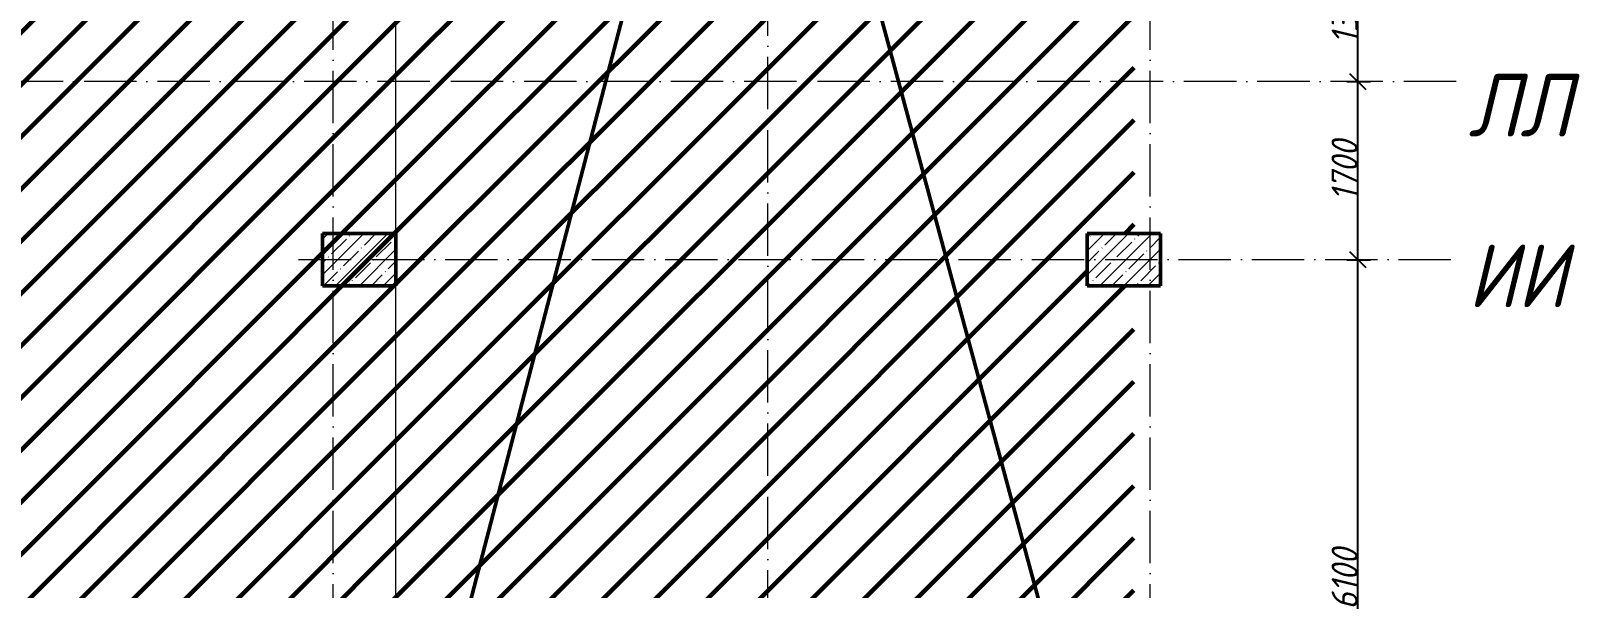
# Model space of a CAD drawing. Header units: millimetres. Extents: x -606178 to 312196, y -19338 to 632709.
# Drawn here: x -50249 to -35459, y 510040 to 515359 of the extents above; entities that cross this region are included whole.
import ezdxf

# ---------------------------------------------------------------- set-up
doc = ezdxf.new("R2010")
doc.units = ezdxf.units.MM
doc.linetypes.add('50_200_ШТРИХ_1Т_ш5_п1_п1_', pattern=[700, 500, -100, 0, -100])
for name, color, linetype, lineweight in [('6.4.3) Окр пт с инж. ПТ2.3', 150, 'Continuous', 60), ('A-____-____-DIMS', 7, 'Continuous', 9), ('A-DETL-____-OTLN-1', 7, 'Continuous', 50), ('A-FLOR-____-OTLN', 7, 'Continuous', 9), ('S-COLS-____-MCUT', 7, 'Continuous', 50), ('S-COLS-____-OTLN', 7, 'Continuous', 9), ('S-GRID-____-IDEN', 7, 'Continuous', 9), ('S-GRID-____-OTLN-1', 7, '50_200_ШТРИХ_1Т_ш5_п1_п1_', 9)]:
    doc.layers.add(name, color=color, linetype=linetype, lineweight=lineweight)
doc.styles.add('ISOCPEUR_I_9', font='isocpeui.ttf', dxfattribs={"width": 0.9, "height": 250})
doc.dimstyles.new('ISO-2_5_0_9К_БОЛЬШОЙ_ОСИ', dxfattribs={"dimscale": 304.8, "dimtxt": 248.995294, "dimasz": 0.492126, "dimexe": 0.393701, "dimexo": 0, "dimgap": 0, "dimtad": 1, "dimdec": 0, "dimzin": 0, "dimdsep": 46, "dimtxsty": 'ISOCPEUR_I_9', "dimblk1": 'OBLIQUE', "dimblk2": 'OBLIQUE', "dimsah": 1, "dimcen": 0.09, "dimdle": 0.393701, "dimazin": 0, "dimtfac": 1, "dimtdec": 4, "dimtix": 1, "dimtmove": 0, "dimatfit": 3, "dimfxl": 1, "dimtvp": 1, "dimtolj": 1, "dimtzin": 0, "dimarcsym": 2})

# ---------------------------------------------------------------- blocks, each defined once
blk = doc.blocks.new('BSC_Колонна _Прямоугольная - 500х700-V108-АР1_План отверстий 3 этажа в осях 1-64_Ю-ЯЯ')
at = {"layer": 'S-COLS-____-OTLN'}
h = blk.add_hatch(dxfattribs=at)
h.set_pattern_fill('FP_113', color=256, style=0, pattern_type=2)
h.set_pattern_definition([(315, (-61381.04, 93600), (114.04925, 114.04925), []), (315, (-61381.04, 93485.95), (114.04925, 114.04925), [201.613, -40.323, 3.353, -36.97])])
h.paths.add_polyline_path([(-250, 350), (-250, -350), (250, -350), (250, 350)], flags=0)
at = {"layer": 'S-COLS-____-MCUT'}
for p, q in [((250, 350), (-250, 350)), ((-250, 350), (-250, -350)), ((250, -350), (250, 350)), ((-250, -350), (250, -350))]:
    blk.add_line(p, q, dxfattribs=at)
blk = doc.blocks.new('BSC_Колонна _Прямоугольная - 500х700-V109-АР1_План отверстий 3 этажа в осях 1-64_Ю-ЯЯ')
at = {"layer": 'S-COLS-____-OTLN'}
h = blk.add_hatch(dxfattribs=at)
h.set_pattern_fill('FP_114', color=256, style=0, pattern_type=2)
h.set_pattern_definition([(315, (-61381.04, 100900), (114.04925, 114.04925), []), (315, (-61381.04, 100785.95), (114.04925, 114.04925), [201.613, -40.323, 3.353, -36.97])])
h.paths.add_polyline_path([(-250, 350), (-250, -350), (250, -350), (250, 350)], flags=0)
at = {"layer": 'S-COLS-____-MCUT'}
for p, q in [((250, 350), (-250, 350)), ((-250, 350), (-250, -350)), ((250, -350), (250, 350)), ((-250, -350), (250, -350))]:
    blk.add_line(p, q, dxfattribs=at)
blk = doc.blocks.new('_Oblique')
at = {"color": 0, "linetype": 'ByBlock', "lineweight": -2}
blk.add_line((-0.5, -0.5), (0.5, 0.5), dxfattribs=at)
blk = doc.blocks.new('*D5207')
at = {"layer": 'A-____-____-DIMS', "color": 0, "lineweight": -2, "transparency": 16777216}
for p, q in [((-37581, 506955), (-37581, 513295)), ((-37687, 513175), (-37461, 513175)), ((-37687, 507075), (-37461, 507075))]:
    blk.add_line(p, q, dxfattribs=at)
at = {"layer": 'Defpoints', "color": 0, "transparency": 16777216}
for p in [(-37687, 513175), (-37581, 513175), (-37687, 507075)]:
    blk.add_point(p, dxfattribs=at)
at = {"layer": 'A-____-____-DIMS', "color": 0, "lineweight": -2, "transparency": 16777216, "xscale": 150, "yscale": 150, "zscale": 150}
for p, rotation in [((-37581, 513175), 90), ((-37581, 507075), 270)]:
    blk.add_blockref('_Oblique', p, dxfattribs=dict(at, rotation=rotation))
at = {"layer": 'A-____-____-DIMS', "color": 0, "transparency": 16777216, "insert": (-37706, 510125), "char_height": 250, "width": 701.02, "attachment_point": 5, "rotation": 90, "style": 'ISOCPEUR_I_9'}
blk.add_mtext('\\A1;6100', dxfattribs=at)
blk = doc.blocks.new('*D5208')
at = {"layer": 'A-____-____-DIMS', "color": 0, "lineweight": -2, "transparency": 16777216}
for p, q in [((-37581, 513055), (-37581, 514995)), ((-37687, 514875), (-37461, 514875)), ((-37687, 513175), (-37461, 513175))]:
    blk.add_line(p, q, dxfattribs=at)
at = {"layer": 'Defpoints', "color": 0, "transparency": 16777216}
for p in [(-37687, 514875), (-37581, 514875), (-37687, 513175)]:
    blk.add_point(p, dxfattribs=at)
at = {"layer": 'A-____-____-DIMS', "color": 0, "lineweight": -2, "transparency": 16777216, "xscale": 150, "yscale": 150, "zscale": 150}
for p, rotation in [((-37581, 514875), 90), ((-37581, 513175), 270)]:
    blk.add_blockref('_Oblique', p, dxfattribs=dict(at, rotation=rotation))
at = {"layer": 'A-____-____-DIMS', "color": 0, "transparency": 16777216, "insert": (-37707, 514025), "char_height": 250, "width": 701.02, "attachment_point": 5, "rotation": 90, "style": 'ISOCPEUR_I_9'}
blk.add_mtext('\\A1;1700', dxfattribs=at)
blk = doc.blocks.new('*D5209')
at = {"layer": 'A-____-____-DIMS', "color": 0, "lineweight": -2, "transparency": 16777216}
for p, q in [((-37687, 516175), (-37461, 516175)), ((-37581, 514755), (-37581, 516295)), ((-37687, 514875), (-37461, 514875))]:
    blk.add_line(p, q, dxfattribs=at)
at = {"layer": 'Defpoints', "color": 0, "transparency": 16777216}
for p in [(-37687, 516175), (-37581, 516175), (-37687, 514875)]:
    blk.add_point(p, dxfattribs=at)
at = {"layer": 'A-____-____-DIMS', "color": 0, "lineweight": -2, "transparency": 16777216, "xscale": 150, "yscale": 150, "zscale": 150}
for p, rotation in [((-37581, 516175), 90), ((-37581, 514875), 270)]:
    blk.add_blockref('_Oblique', p, dxfattribs=dict(at, rotation=rotation))
at = {"layer": 'A-____-____-DIMS', "color": 0, "transparency": 16777216, "insert": (-37706, 515525), "char_height": 250, "width": 701.02, "attachment_point": 5, "rotation": 90, "style": 'ISOCPEUR_I_9'}
blk.add_mtext('\\A1;1300', dxfattribs=at)

msp = doc.modelspace()

# ---------------------------------------------------------------- hatches: boundary and pattern name
at = {"layer": '6.4.3) Окр пт с инж. ПТ2.3'}
h = msp.add_hatch(dxfattribs=at)
h.set_pattern_fill('ANSI31', color=256, scale=111)
h.paths.add_polyline_path([(-40164.891, 531375.3011), (-39714.891, 531375.3011), (-39714.891, 531450.3011), (-39720.891, 531450.3011), (-39720.891, 531525.3011), (-39718.9962, 533325.3011), (-39964.891, 533325.3011), (-39964.891, 533575.3011), (-41714.891, 533575.3011), (-41714.891, 532625.3011), (-46764.891, 532625.3011), (-46764.891, 531375.3011), (-46764.891, 530875.3011), (-46764.891, 525525.3011), (-46764.891, 525025.3011), (-47464.891, 525025.3011), (-47464.891, 524740.3011), (-47464.891, 524440.3011), (-47464.891, 524140.3011), (-47464.891, 523840.3011), (-47464.891, 523540.3011), (-47464.891, 523240.3011), (-47464.891, 522940.3011), (-47464.891, 522640.3011), (-47464.891, 522340.3011), (-47464.891, 522175.3011), (-46764.891, 522175.3011), (-46764.891, 521675.3011), (-47464.891, 521675.3011), (-47464.891, 520340.3011), (-47464.891, 520040.3011), (-47464.891, 519740.3011), (-47464.891, 519440.3011), (-47464.891, 519140.3011), (-47464.891, 518840.3011), (-47464.891, 518540.3011), (-47464.891, 518240.3011), (-47464.891, 517940.3011), (-47464.891, 517640.3011), (-47464.891, 517340.3011), (-47464.891, 517040.3011), (-47464.891, 516740.3011), (-47464.891, 516425.3011), (-46764.891, 516425.3011), (-46764.891, 515925.3011), (-46764.891, 513425.3011), (-46764.891, 512925.3011), (-46764.891, 507475.3011), (-46764.891, 507225.3011), (-39964.891, 507225.3011), (-39964.891, 507475.3011), (-39720.891, 507475.3011), (-39720.891, 507575.3011), (-39719.8083, 512925.3011), (-40164.891, 512925.3011), (-40164.891, 513425.3011), (-39714.891, 513425.3011), (-39714.891, 515925.3011), (-40164.891, 515925.3011), (-40164.891, 516425.3011), (-39714.891, 516425.3011), (-39714.891, 521275.3011), (-39720.891, 521275.3011), (-39720.891, 521350.3011), (-39720.7681, 521675.3011), (-40164.891, 521675.3011), (-40164.891, 522175.3011), (-39714.891, 522175.3011), (-39714.891, 522450.3011), (-39720.891, 522450.3011), (-39720.891, 522525.3011), (-39720.1563, 524325.3011), (-39720.891, 524325.3011), (-39720.891, 524400.3011), (-39720.5986, 525025.3011), (-40164.891, 525025.3011), (-40164.891, 525525.3011), (-39714.891, 525525.3011), (-39714.891, 527325.3011), (-39720.891, 527325.3011), (-39720.891, 527400.3011), (-39720.2497, 528450.3011), (-39720.891, 528450.3011), (-39720.891, 528525.3011), (-39719.6496, 530325.3011), (-39720.891, 530325.3011), (-39720.891, 530400.3011), (-39720.4734, 530875.3011), (-40164.891, 530875.3011)])
h = msp.add_hatch(dxfattribs=at)
h.set_pattern_fill('ANSI31', color=256, scale=111)
h.paths.add_polyline_path([(-55044.891, 514975.3011), (-57214.891, 514975.3011), (-57214.891, 514675.3011), (-57914.891, 514675.3011), (-57914.891, 514975.3011), (-62514.891, 514975.3011), (-62514.891, 514675.3011), (-63214.891, 514675.3011), (-63214.891, 514975.3011), (-65704.891, 514975.3011), (-65704.891, 507175.3011), (-63214.891, 507175.3011), (-63214.891, 507475.3011), (-62714.891, 507475.3011), (-62714.891, 507175.3011), (-60264.891, 507175.3011), (-60264.891, 508400.3011), (-60264.891, 509700.3011), (-60264.891, 509975.3011), (-59364.891, 509975.3011), (-57214.891, 509975.3011), (-57214.891, 509725.3011), (-57214.891, 507475.3011), (-57214.891, 507175.3011), (-57089.891, 507175.3011), (-57089.891, 507181.3011), (-57014.891, 507181.3011), (-55044.891, 507180.6179)], flags=17)
h.paths.add_polyline_path([(-62514.891, 512625.3011), (-62514.891, 511675.3011), (-62514.891, 511175.3011), (-63214.891, 511175.3011), (-63214.891, 511675.3011), (-63214.891, 511875.3011), (-63214.891, 512275.3011), (-63214.891, 512625.3011)], flags=16)
h.paths.add_polyline_path([(-62614.891, 512525.3011), (-62614.891, 511675.3011), (-63114.891, 511675.3011), (-63114.891, 511875.3011), (-63214.891, 511875.3011), (-63214.891, 512275.3011), (-63114.891, 512275.3011), (-63114.891, 512525.3011)], flags=0)
h.paths.add_polyline_path([(-62664.891, 512523.9594), (-62664.891, 511873.9594), (-62964.891, 511873.9594), (-62964.891, 512523.9594)], flags=0)
h.paths.add_polyline_path([(-57914.891, 511675.3011), (-57214.891, 511675.3011), (-57214.891, 511175.3011), (-57914.891, 511175.3011)], flags=16)
h.paths.add_polyline_path([(-63114.891, 512275.3011), (-63114.891, 511875.3011), (-63214.891, 511875.3011), (-63214.891, 512275.3011)], flags=0)
h.paths.add_polyline_path([(-63114.891, 512275.3011), (-63114.891, 511875.3011), (-63164.891, 512075.3011)], flags=0)
h.paths.add_polyline_path([(-47464.891, 518375.3011), (-63014.891, 518375.3011), (-65704.891, 518375.3011), (-65704.891, 515175.3011), (-64464.891, 515175.3011), (-64464.891, 515975.3011), (-54944.891, 515975.3011), (-54944.891, 515175.3011), (-54944.891, 514975.3011), (-54944.891, 507175.3011), (-46764.891, 507175.3011), (-46764.891, 515925.3011), (-47464.891, 515925.3011)])
h.paths.add_polyline_path([(-52164.891, 515175.3011), (-51464.891, 515175.3011), (-51464.891, 514675.3011), (-52164.891, 514675.3011)], flags=16)
h.paths.add_polyline_path([(-52164.891, 511675.3011), (-51464.891, 511675.3011), (-51464.891, 511175.3011), (-52164.891, 511175.3011)], flags=16)

# ---------------------------------------------------------------- linework, layer by layer
at = {"layer": 'A-DETL-____-OTLN-1'}
for p, q in [((-46764.891, 507175.3011), (-39964.891, 533325.3011)), ((-46764.891, 532625.3011), (-39964.891, 507475.3011))]:
    msp.add_line(p, q, dxfattribs=at)
at = {"layer": 'A-FLOR-____-OTLN'}
for p, q in [((-46764.891, 513425.3011), (-46764.891, 515925.3011)), ((-46764.891, 507475.3011), (-46764.891, 512925.3011))]:
    msp.add_line(p, q, dxfattribs=at)
at = {"layer": 'S-GRID-____-OTLN-1'}
for p, q in [((-47364.891, 491375.8881), (-47364.891, 542687.1106)), ((-43214.891, 501310.9415), (-43214.891, 542687.1106)), ((-39564.891, 491375.8881), (-39564.891, 542687.1106)), ((-36640.4843, 514875.3011), (-145383.6612, 514875.3011)), ((-47693.6266, 513175.3011), (-36640.4843, 513175.3011))]:
    msp.add_line(p, q, dxfattribs=at)

# ---------------------------------------------------------------- block references
at = {"layer": 'S-COLS-____-OTLN', "rotation": 89.9999999999999}
for name, p in [('BSC_Колонна _Прямоугольная - 500х700-V108-АР1_План отверстий 3 этажа в осях 1-64_Ю-ЯЯ', (-47114.891, 513175.3011)), ('BSC_Колонна _Прямоугольная - 500х700-V109-АР1_План отверстий 3 этажа в осях 1-64_Ю-ЯЯ', (-39814.891, 513175.3011))]:
    msp.add_blockref(name, p, dxfattribs=at)

# ---------------------------------------------------------------- texts
at = {"layer": 'S-GRID-____-IDEN', "char_height": 600, "width": 447.341625, "attachment_point": 1, "style": 'ISOCPEUR_I_9'}
for s, insert in [('ЛЛ', (-36525.5548, 514951.377)), ('ИИ', (-36530.7139, 513321.9336))]:
    msp.add_mtext(s, dxfattribs=dict(at, insert=insert))

# ---------------------------------------------------------------- dimensions: what is measured, and where the dimension line sits
at = {"layer": 'A-____-____-DIMS'}
for base, p1, p2, override, picture, middle in [((-37580.6495, 516175.3011), (-37686.7155, 514875.3011), (-37686.7155, 516175.3011), {"dimpost": '<>', "dimfxl": 1300}, '*D5209', (-37705.6495, 515525.3011)), ((-37580.6495, 514875.3011), (-37686.7155, 513175.3011), (-37686.7155, 514875.3011), {"dimpost": '<>', "dimfxl": 1700}, '*D5208', (-37707.2593, 514025.3011)), ((-37580.6495, 513175.3011), (-37686.7155, 507075.3011), (-37686.7155, 513175.3011), {"dimpost": '<>', "dimfxl": 6100}, '*D5207', (-37705.6495, 510125.3011))]:
    dim = msp.add_linear_dim(base=base, p1=p1, p2=p2, angle=90, dimstyle='ISO-2_5_0_9К_БОЛЬШОЙ_ОСИ', override=override, dxfattribs=at)
    dim.commit()
    dim.dimension.update_dxf_attribs({"geometry": picture, "text_midpoint": middle})

doc.saveas('drawing.dxf')
